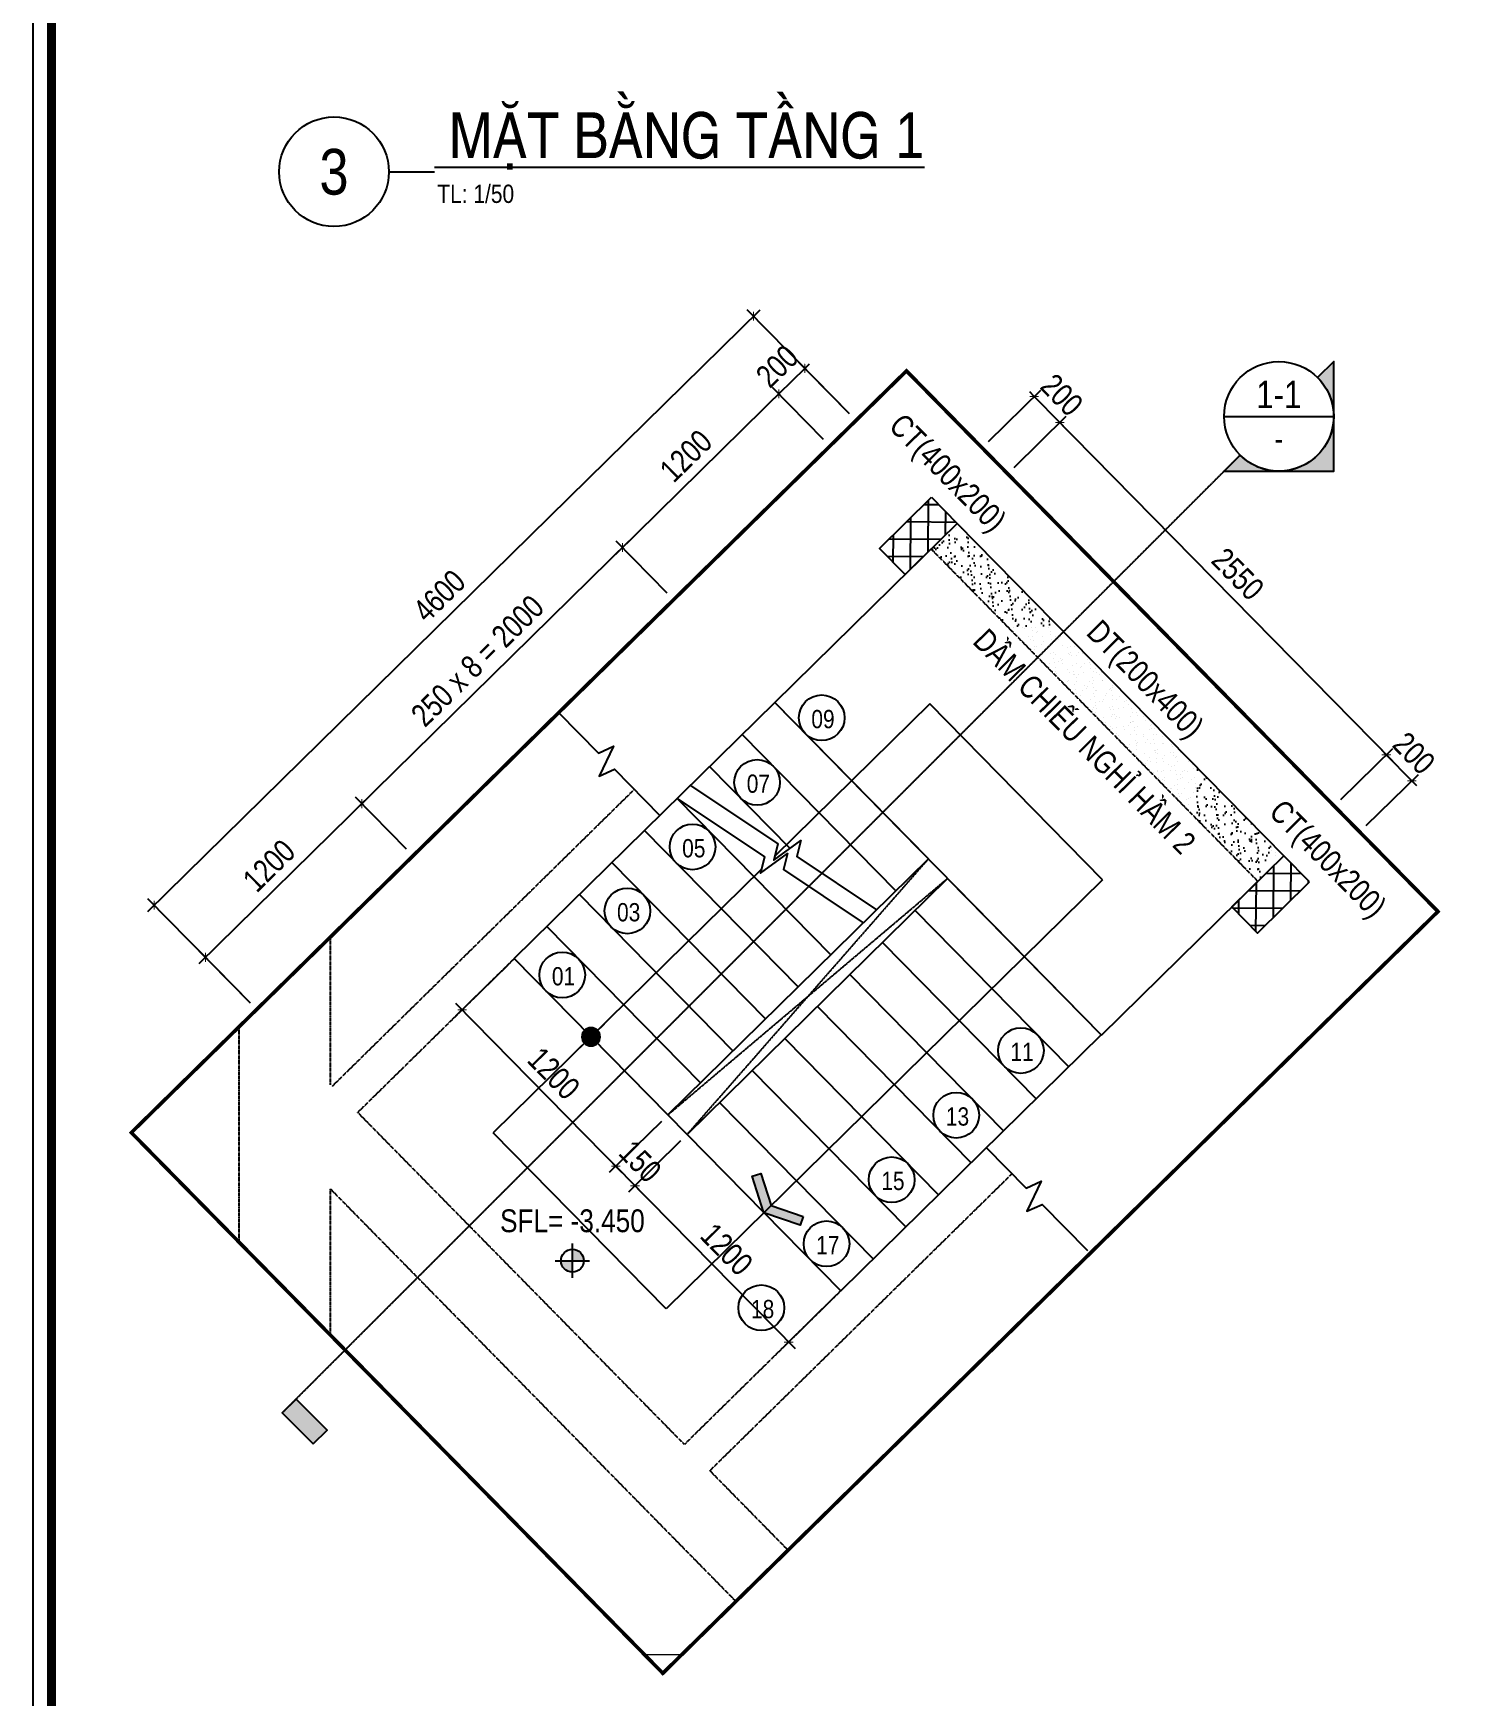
# Model space of a CAD drawing. Header units: millimetres. Extents: x 379264 to 1158416, y -283062 to 356890.
# Drawn here: x 1031030 to 1038904, y -19749 to -10647 of the extents above; entities that cross this region are included whole.
import ezdxf
from ezdxf.enums import TextEntityAlignment as Align

# ---------------------------------------------------------------- set-up
doc = ezdxf.new("R2010")
doc.units = ezdxf.units.MM
for name, pattern in [('BLOCK A - CHI TIET THANG 4$0$HIDDEN', [0.375, 0.25, -0.125]), ('CHI TIET THANG SAN VUON$0$$0$HIDDEN', [0.375, 0.25, -0.125]), ('HIDDEN', [9.524999999999999, 6.35, -3.175]), ('mb_loi thang 2-19 twa$0$Core 1A$0$Hidden10.5', [1.5, 1, -0.5])]:
    doc.linetypes.add(name, pattern=pattern)
for name, color, linetype in [('01PM. TEXT A', 3, 'Continuous'), ('02PM. TEXT B', 4, 'Continuous'), ('04PM. THIN', 7, 'Continuous'), ('05PM. FRAME', 4, 'Continuous'), ('06PM. HIDDEN', 4, 'HIDDEN'), ('07PM. WACO', 6, 'Continuous'), ('11PM. DIM', 2, 'Continuous'), ('13PM. HATCH', 8, 'Continuous'), ('CHI TIET THANG SAN VUON$0$Number Step', 94, 'Continuous'), ('mb_loi thang 2-19 twa$0$Opening Hidden', 154, 'mb_loi thang 2-19 twa$0$Core 1A$0$Hidden10.5')]:
    doc.layers.add(name, color=color, linetype=linetype)
doc.layers.add('DMo', color=254, linetype='HIDDEN', lineweight=9)
doc.styles.add('[PMDC2013]STYLE', font='arial.ttf', dxfattribs={"width": 0.8})
doc.styles.add('CHI TIET THANG SAN VUON$0$$0$Title Block Bold', font='VHELVEB_0.TTF')
doc.styles.add('CHI TIET THANG SAN VUON$0$VNI-HelveC', font='VHELVCN_0.TTF')
doc.styles.add('CHI TIET THANG SAN VUON$0$VNI-HelveCB', font='VHELVCB_0.TTF')
doc.dimstyles.new('BLOCK A - CHI TIET THANG 1$0$Dim 50 (A1-A2)', dxfattribs={"dimscale": 50, "dimtxt": 2.5, "dimasz": 0.7, "dimexe": 1, "dimexo": 1, "dimgap": 1, "dimtad": 1, "dimdec": 0, "dimzin": 12, "dimdsep": 46, "dimtxsty": '[PMDC2013]STYLE', "dimblk": 'ARCHTICK', "dimcen": 0, "dimdle": 1, "dimclrd": 2, "dimclre": 2, "dimclrt": 4, "dimadec": 0, "dimazin": 0, "dimtfac": 1, "dimtdec": 0, "dimtix": 1, "dimtmove": 2, "dimatfit": 3, "dimldrblk": 'ARCHTICK', "dimfxl": 1, "dimtolj": 1, "dimtzin": 0, "dimarcsym": 0})

# ---------------------------------------------------------------- blocks, each defined once
blk = doc.blocks.new('_ArchTick')
at = {"color": 0, "linetype": 'ByBlock', "const_width": 0.15}
blk.add_lwpolyline([(-0.5, -0.5), (0.5, 0.5)], dxfattribs=at)
blk = doc.blocks.new('*D1202')
at = {"layer": '11PM. DIM', "color": 2, "lineweight": -2, "transparency": 16777216}
for p, q in [((1033626.955455727, -15748.71577577729), (1033341.682094585, -16029.106769612)), ((1034253.563120458, -16885.53714894952), (1033342.292390498, -15958.3987252402)), ((1034468.1284372, -16604.53585922968), (1034182.855076086, -16884.9268530361))]:
    blk.add_line(p, q, dxfattribs=at)
at = {"layer": 'Defpoints', "color": 0, "transparency": 16777216}
for p in [(1033662.61462587, -15713.66690154804), (1033377.341264728, -15994.05789538281), (1034503.787607343, -16569.48698500043)]:
    blk.add_point(p, dxfattribs=at)
at = {"layer": '11PM. DIM', "color": 2, "lineweight": -2, "transparency": 16777216, "xscale": 35, "yscale": 35, "zscale": 35}
for p, rotation in [((1033377.341264728, -15994.05789538281), 134.5054804285329), ((1034218.514246229, -16849.87797880691), 314.505480428533)]:
    blk.add_blockref('_ArchTick', p, dxfattribs=dict(at, rotation=rotation))
at = {"layer": '11PM. DIM', "color": 4, "transparency": 16777216, "insert": (1033879.103448219, -16342.18154178705), "char_height": 125, "attachment_point": 5, "rotation": 314.50548042853296, "style": '[PMDC2013]STYLE'}
blk.add_mtext('\\A1;1200', dxfattribs=at)
blk = doc.blocks.new('*D1203')
at = {"layer": '11PM. DIM', "color": 2, "lineweight": -2, "transparency": 16777216}
for p, q in [((1034573.59373242, -16711.83759115031), (1034288.320371249, -16992.22858501348)), ((1034288.930667162, -16921.52054064162), (1035200.201397123, -17848.65896435105)), ((1035414.766713893, -17567.6576746027), (1035129.493352751, -17848.0486684377))]:
    blk.add_line(p, q, dxfattribs=at)
at = {"layer": 'Defpoints', "color": 0, "transparency": 16777216}
for p in [(1034609.252902563, -16676.78871692112), (1035450.425884036, -17532.60880037345), (1035165.152522893, -17812.99979420844)]:
    blk.add_point(p, dxfattribs=at)
at = {"layer": '11PM. DIM', "color": 2, "lineweight": -2, "transparency": 16777216, "xscale": 35, "yscale": 35, "zscale": 35}
for p, rotation in [((1034323.979541392, -16957.17971078423), 134.5054804285329), ((1035165.152522893, -17812.99979420844), 314.505480428533)]:
    blk.add_blockref('_ArchTick', p, dxfattribs=dict(at, rotation=rotation))
at = {"layer": '11PM. DIM', "color": 4, "transparency": 16777216, "insert": (1034825.741724884, -17305.30335718853), "char_height": 125, "attachment_point": 5, "rotation": 314.5054804285329, "style": '[PMDC2013]STYLE'}
blk.add_mtext('\\A1;1200', dxfattribs=at)
blk = doc.blocks.new('*D1204')
at = {"layer": '11PM. DIM', "color": 2, "lineweight": -2, "transparency": 16777216}
for p, q in [((1034468.1284372, -16604.53585922968), (1034182.855076058, -16884.92685306433)), ((1034573.59373242, -16711.83759115037), (1034288.320371282, -16992.22858498141)), ((1034218.5142462, -16849.87797883514), (1034193.98003424, -16824.9165597352)), ((1034323.979541424, -16957.17971075221), (1034218.5142462, -16849.87797883514)), ((1034323.979541424, -16957.17971075221), (1034348.513753385, -16982.14112985216))]:
    blk.add_line(p, q, dxfattribs=at)
at = {"layer": 'Defpoints', "color": 0, "transparency": 16777216}
for p in [(1034503.787607343, -16569.48698500043), (1034609.252902563, -16676.78871692112), (1034218.5142462, -16849.87797883514)]:
    blk.add_point(p, dxfattribs=at)
at = {"layer": '11PM. DIM', "color": 2, "lineweight": -2, "transparency": 16777216, "xscale": 35, "yscale": 35, "zscale": 35}
for p, rotation in [((1034218.5142462, -16849.87797883514), 314.505480428533), ((1034323.979541424, -16957.17971075221), 134.5054804285329)]:
    blk.add_blockref('_ArchTick', p, dxfattribs=dict(at, rotation=rotation))
at = {"layer": '11PM. DIM', "color": 4, "transparency": 16777216, "insert": (1034352.422586553, -16823.74244948581), "char_height": 125, "attachment_point": 5, "rotation": 314.50548042853296, "style": '[PMDC2013]STYLE'}
blk.add_mtext('\\A1;150', dxfattribs=at)
blk = doc.blocks.new('*D1205')
at = {"layer": '11PM. DIM', "color": 2, "lineweight": -2, "transparency": 16777216}
for p, q in [((1036399.577069791, -13024.18418240087), (1036684.850430935, -12743.79318857001)), ((1038471.732720693, -14633.11891023605), (1036614.142386563, -12743.18289265584)), ((1038187.06965542, -14842.80185973697), (1038472.343016607, -14562.41086586419))]:
    blk.add_line(p, q, dxfattribs=at)
at = {"layer": 'Defpoints', "color": 0, "transparency": 16777216}
for p in [(1036649.191260792, -12778.84206279891), (1036363.917899648, -13059.23305662978), (1038151.410485278, -14877.85073396581)]:
    blk.add_point(p, dxfattribs=at)
at = {"layer": '11PM. DIM', "color": 2, "lineweight": -2, "transparency": 16777216, "xscale": 35, "yscale": 35, "zscale": 35}
for p, rotation in [((1036649.191260792, -12778.84206279891), 134.5054804279484), ((1038436.683846464, -14597.45974009309), 314.5054804279484)]:
    blk.add_blockref('_ArchTick', p, dxfattribs=dict(at, rotation=rotation))
at = {"layer": '11PM. DIM', "color": 4, "transparency": 16777216, "insert": (1037624.11324637, -13608.3645061389), "char_height": 125, "attachment_point": 5, "rotation": 314.50548042794844, "style": '[PMDC2013]STYLE'}
blk.add_mtext('\\A1;2550', dxfattribs=at)
blk = doc.blocks.new('*D1206')
at = {"layer": '11PM. DIM', "color": 2, "lineweight": -2, "transparency": 16777216}
for p, q in [((1036259.381572879, -12881.54750182549), (1036544.654934023, -12601.15650799457)), ((1036508.99576388, -12636.20538222342), (1036484.46155192, -12611.24396312324)), ((1036649.191260795, -12778.84206279548), (1036508.99576388, -12636.20538222342)), ((1036399.577069791, -13024.18418240087), (1036684.850430938, -12743.79318856663)), ((1036649.191260795, -12778.84206279548), (1036673.725472756, -12803.80348189553))]:
    blk.add_line(p, q, dxfattribs=at)
at = {"layer": 'Defpoints', "color": 0, "transparency": 16777216}
for p in [(1036508.99576388, -12636.20538222342), (1036223.722402736, -12916.59637605434), (1036363.917899648, -13059.23305662978)]:
    blk.add_point(p, dxfattribs=at)
at = {"layer": '11PM. DIM', "color": 2, "lineweight": -2, "transparency": 16777216, "xscale": 35, "yscale": 35, "zscale": 35}
for p, rotation in [((1036508.99576388, -12636.20538222342), 314.5054804279484), ((1036649.191260795, -12778.84206279548), 134.5054804279484)]:
    blk.add_blockref('_ArchTick', p, dxfattribs=dict(at, rotation=rotation))
at = {"layer": '11PM. DIM', "color": 4, "transparency": 16777216, "insert": (1036660.26920508, -12627.73732720234), "char_height": 125, "attachment_point": 5, "rotation": 314.50548042794844, "style": '[PMDC2013]STYLE'}
blk.add_mtext('\\A1;200', dxfattribs=at)
blk = doc.blocks.new('*D1207')
at = {"layer": '11PM. DIM', "color": 2, "lineweight": -2, "transparency": 16777216}
for p, q in [((1035498.78721995, -12731.44246905268), (1035218.396226137, -12446.16910789756)), ((1035253.445100364, -12481.82827804238), (1035278.406519466, -12457.29406608344)), ((1035253.445100364, -12481.82827804238), (1035110.808419785, -12622.02377495059)), ((1035356.150539375, -12871.63796596485), (1035075.759545558, -12586.36460480577)), ((1035110.808419785, -12622.02377495059), (1035085.847000684, -12646.55798690947))]:
    blk.add_line(p, q, dxfattribs=at)
at = {"layer": 'Defpoints', "color": 0, "transparency": 16777216}
for p in [(1035110.808419785, -12622.02377495059), (1035533.836094177, -12767.1016391975), (1035391.199413602, -12907.29713610967)]:
    blk.add_point(p, dxfattribs=at)
at = {"layer": '11PM. DIM', "color": 2, "lineweight": -2, "transparency": 16777216, "xscale": 35, "yscale": 35, "zscale": 35}
for p, rotation in [((1035253.445100364, -12481.82827804238), 224.5054804250008), ((1035110.808419785, -12622.02377495059), 44.50548042500078)]:
    blk.add_blockref('_ArchTick', p, dxfattribs=dict(at, rotation=rotation))
at = {"layer": '11PM. DIM', "color": 4, "transparency": 16777216, "insert": (1035102.340364772, -12470.75033375039), "char_height": 125, "attachment_point": 5, "rotation": 44.505480425000776, "style": '[PMDC2013]STYLE'}
blk.add_mtext('\\A1;200', dxfattribs=at)
blk = doc.blocks.new('*D1208')
at = {"layer": '11PM. DIM', "color": 2, "lineweight": -2, "transparency": 16777216}
for p, q in [((1034290.647506517, -13428.1478822364), (1032792.962360434, -14900.20059977169)), ((1034500.330455922, -13712.81094743777), (1034219.939462145, -13427.53758631856)), ((1033073.963650169, -15114.76591655897), (1032793.572656352, -14829.49255539983))]:
    blk.add_line(p, q, dxfattribs=at)
at = {"layer": 'Defpoints', "color": 0, "transparency": 16777216}
for p in [(1034535.379330149, -13748.47011758259), (1032828.621530579, -14865.15172554471), (1033109.012524396, -15150.42508670379)]:
    blk.add_point(p, dxfattribs=at)
at = {"layer": '11PM. DIM', "color": 2, "lineweight": -2, "transparency": 16777216, "xscale": 35, "yscale": 35, "zscale": 35}
for p, rotation in [((1034254.988336372, -13463.19675646344), 44.50548042500078), ((1032828.621530579, -14865.15172554471), 224.5054804250008)]:
    blk.add_blockref('_ArchTick', p, dxfattribs=dict(at, rotation=rotation))
at = {"layer": '11PM. DIM', "color": 4, "transparency": 16777216, "insert": (1033462.018538173, -14082.99854825792), "char_height": 125, "attachment_point": 5, "rotation": 44.505480425000776, "style": '[PMDC2013]STYLE'}
blk.add_mtext('\\A1;250 x 8 = 2000', dxfattribs=at)
blk = doc.blocks.new('*D1209')
at = {"layer": '11PM. DIM', "color": 2, "lineweight": -2, "transparency": 16777216}
for p, q in [((1032864.280700757, -14830.10285135108), (1031937.130059019, -15741.3855901194)), ((1033073.963650169, -15114.76591655897), (1032793.572656385, -14829.4925554333)), ((1032219.114087612, -15956.95075791283), (1031937.740354937, -15670.67754574755))]:
    blk.add_line(p, q, dxfattribs=at)
at = {"layer": 'Defpoints', "color": 0, "transparency": 16777216}
for p in [(1033109.012524396, -15150.42508670379), (1031972.789229164, -15706.33671589236), (1032254.162961839, -15992.60992805765)]:
    blk.add_point(p, dxfattribs=at)
at = {"layer": '11PM. DIM', "color": 2, "lineweight": -2, "transparency": 16777216, "xscale": 35, "yscale": 35, "zscale": 35}
for p, rotation in [((1032828.621530612, -14865.15172557812), 44.50548042500078), ((1031972.789229164, -15706.33671589236), 224.5054804250008)]:
    blk.add_blockref('_ArchTick', p, dxfattribs=dict(at, rotation=rotation))
at = {"layer": '11PM. DIM', "color": 4, "transparency": 16777216, "insert": (1032320.918984585, -15204.56852798921), "char_height": 125, "attachment_point": 5, "rotation": 44.505480425000776, "style": '[PMDC2013]STYLE'}
blk.add_mtext('\\A1;1200', dxfattribs=at)
blk = doc.blocks.new('*D1210')
at = {"layer": '11PM. DIM', "color": 2, "lineweight": -2, "transparency": 16777216}
for p, q in [((1031656.739065102, -15456.11222885904), (1035008.713276688, -12161.5060426523)), ((1035498.78721995, -12731.44246905268), (1034938.005232317, -12160.89574673452)), ((1032219.114087612, -15956.95075791283), (1031657.34936102, -15385.40418448718))]:
    blk.add_line(p, q, dxfattribs=at)
at = {"layer": 'Defpoints', "color": 0, "transparency": 16777216}
for p in [(1034973.054106544, -12196.55491687934), (1035533.836094177, -12767.1016391975), (1032254.162961839, -15992.6099280577)]:
    blk.add_point(p, dxfattribs=at)
at = {"layer": '11PM. DIM', "color": 2, "lineweight": -2, "transparency": 16777216, "xscale": 35, "yscale": 35, "zscale": 35}
for p, rotation in [((1034973.054106544, -12196.55491687934), 44.50548042500078), ((1031692.398235247, -15421.063354632), 224.5054804250008)]:
    blk.add_blockref('_ArchTick', p, dxfattribs=dict(at, rotation=rotation))
at = {"layer": '11PM. DIM', "color": 4, "transparency": 16777216, "insert": (1033252.939775592, -13727.63344300963), "char_height": 125, "attachment_point": 5, "rotation": 44.505480425000776, "style": '[PMDC2013]STYLE'}
blk.add_mtext('\\A1;4600', dxfattribs=at)
blk = doc.blocks.new('*D1211')
at = {"layer": '11PM. DIM', "color": 2, "lineweight": -2, "transparency": 16777216}
for p, q in [((1038187.06965542, -14842.80185973697), (1038472.343016565, -14562.41086590569)), ((1038436.683846422, -14597.45974013454), (1038412.149634462, -14572.49832103436)), ((1038576.879343337, -14740.0964207066), (1038436.683846422, -14597.45974013454)), ((1038327.265152333, -14985.43854031229), (1038612.53851348, -14705.04754647776)), ((1038576.879343337, -14740.0964207066), (1038601.413555298, -14765.05783980666))]:
    blk.add_line(p, q, dxfattribs=at)
at = {"layer": 'Defpoints', "color": 0, "transparency": 16777216}
for p in [(1038436.683846422, -14597.45974013454), (1038151.410485278, -14877.85073396581), (1038291.60598219, -15020.48741454113)]:
    blk.add_point(p, dxfattribs=at)
at = {"layer": '11PM. DIM', "color": 2, "lineweight": -2, "transparency": 16777216, "xscale": 35, "yscale": 35, "zscale": 35}
for p, rotation in [((1038436.683846422, -14597.45974013454), 314.5054804279484), ((1038576.879343337, -14740.0964207066), 134.5054804279484)]:
    blk.add_blockref('_ArchTick', p, dxfattribs=dict(at, rotation=rotation))
at = {"layer": '11PM. DIM', "color": 4, "transparency": 16777216, "insert": (1038587.957287622, -14588.99168511346), "char_height": 125, "attachment_point": 5, "rotation": 314.50548042794844, "style": '[PMDC2013]STYLE'}
blk.add_mtext('\\A1;200', dxfattribs=at)
blk = doc.blocks.new('*D1212')
at = {"layer": '11PM. DIM', "color": 2, "lineweight": -2, "transparency": 16777216}
for p, q in [((1034219.329166164, -13498.24563062593), (1035146.467589929, -12586.97490072303)), ((1035356.150539375, -12871.63796596485), (1035075.759545557, -12586.36460480525)), ((1034500.330455922, -13712.81094743777), (1034219.939462082, -13427.53758625407))]:
    blk.add_line(p, q, dxfattribs=at)
at = {"layer": 'Defpoints', "color": 0, "transparency": 16777216}
for p in [(1035110.808419784, -12622.02377495007), (1035391.199413602, -12907.29713610967), (1034535.379330149, -13748.47011758259)]:
    blk.add_point(p, dxfattribs=at)
at = {"layer": '11PM. DIM', "color": 2, "lineweight": -2, "transparency": 16777216, "xscale": 35, "yscale": 35, "zscale": 35}
for p, rotation in [((1035110.808419784, -12622.02377495007), 44.50548042500078), ((1034254.988336309, -13463.19675639889), 224.5054804250008)]:
    blk.add_blockref('_ArchTick', p, dxfattribs=dict(at, rotation=rotation))
at = {"layer": '11PM. DIM', "color": 4, "transparency": 16777216, "insert": (1034603.111982744, -12961.43457292835), "char_height": 125, "attachment_point": 5, "rotation": 44.505480425000776, "style": '[PMDC2013]STYLE'}
blk.add_mtext('\\A1;1200', dxfattribs=at)
blk = doc.blocks.new('MB Ham 2$0$Arrow 60')
at = {"linetype": 'ByBlock', "lineweight": -2}
h = blk.add_hatch(color=0, dxfattribs=at)
h.paths.add_polyline_path([(1.875, 0.9375000000000001), (1.651393202249892, 1.384713595499924), (0, 0.5590169943748364), (-1.651393202250176, 1.384713595499924), (-1.875, 0.9375000000001494), (0, 0)], flags=17)
h.paths.add_polyline_path([(1.651393202249892, 1.384713595499925), (1.875, 0.9375), (0, 0), (-1.875, 0.9375000000001492), (-1.651393202250176, 1.384713595499925), (0, 0.5590169943748364)])
blk.add_hatch(color=0, dxfattribs=at).paths.add_polyline_path([(1.651393202249892, 1.384713595499925), (1.875, 0.9375), (0, 0), (-1.875, 0.9375000000001492), (-1.651393202250176, 1.384713595499925), (0, 0.5590169943748364)])
at = {"color": 0, "linetype": 'ByBlock', "lineweight": -2}
blk.add_lwpolyline([(1.651393202249892, 1.384713595499925), (1.875, 0.9375), (0, 0), (-1.875, 0.9375000000001492), (-1.651393202250176, 1.384713595499925), (0, 0.5590169943748364)], close=True, dxfattribs=at)
blk = doc.blocks.new('MB Ham 2$0$Dot')
at = {"linetype": 'ByBlock', "lineweight": -2}
h = blk.add_hatch(color=0, dxfattribs=at)
edge = h.paths.add_edge_path()
edge.add_arc((0, 0), 0.5, 0, 360)
at = {"color": 0, "linetype": 'ByBlock', "lineweight": -2}
blk.add_line((-1.110223024625157e-16, -1), (5.551115123125783e-17, 1), dxfattribs=at)
blk.add_circle((0, 0), 0.5, dxfattribs=at)
blk = doc.blocks.new('CHI TIET THANG SAN VUON$0$13123123213')
at = {"linetype": 'ByBlock'}
h = blk.add_hatch(color=0, dxfattribs=at)
h.paths.add_polyline_path([(0, 1), (0, 0), (1, 0, 0.4142135623730951)])
h.paths.add_polyline_path([(0, 0), (-1, 0, 0.4142135623730951), (0, -1)])
at = {"color": 0, "linetype": 'ByBlock'}
for p, q in [((0, -1.5), (0, 1.5)), ((-1.5, 0), (1.5, 0))]:
    blk.add_line(p, q, dxfattribs=at)
blk.add_circle((0, 0), 1, dxfattribs=at)
at = {"color": 0, "linetype": 'ByBlock', "lineweight": -2, "style": 'CHI TIET THANG SAN VUON$0$VNI-HelveC'}
for tag, p in [('TEXT1', (0, 10.5)), ('TEXT2', (0, 7)), ('TEXT3', (0, 3.5))]:
    blk.add_attdef(tag, text='', height=2, dxfattribs=at).set_placement(p, align=Align.MIDDLE_CENTER)
blk = doc.blocks.new('CHI TIET THANG SAN VUON$0$Number Step')
at = {"color": 0, "linetype": 'ByBlock'}
blk.add_circle((0, 0), 2.5, dxfattribs=at)
at = {"color": 0, "linetype": 'ByBlock', "lineweight": -2, "style": 'CHI TIET THANG SAN VUON$0$VNI-HelveCB'}
blk.add_attdef('TEXT', text='', height=2, dxfattribs=at).set_placement((0, 0), align=Align.MIDDLE)
blk = doc.blocks.new('CHI TIET THANG SAN VUON$0$HTT-Title')
at = {"lineweight": -2}
blk.add_line((6, 0), (11, 0), dxfattribs=at)
at = {"linetype": 'ByBlock', "lineweight": -2}
blk.add_circle((0, 0), 6, dxfattribs=at)
at = {"linetype": 'ByBlock', "lineweight": -2, "style": 'CHI TIET THANG SAN VUON$0$VNI-HelveCB'}
blk.add_attdef('DWG.NAME', text='', height=5, dxfattribs=at).set_placement((11, 0), align=Align.BOTTOM_LEFT)
blk.add_attdef('NUMBER', text='', height=5, dxfattribs=at).set_placement((0, 0), align=Align.MIDDLE_CENTER)
at = {"linetype": 'ByBlock', "lineweight": -2, "style": 'CHI TIET THANG SAN VUON$0$VNI-HelveC'}
blk.add_attdef('SCALE', text='', height=2, dxfattribs=at).set_placement((11.31535251499741, -1.413700470114174), align=Align.TOP_LEFT)
blk = doc.blocks.new('*U1127')
h = blk.add_hatch(color=256)
edge = h.paths.add_edge_path()
edge.add_line((-424.2623709886411, -424.262370988505), (-599.9975990567021, -599.9975990565075))
edge.add_line((-599.9975990567021, -599.9975990565075), (599.9975990565059, -599.9975990567074))
edge.add_line((599.9975990565059, -599.9975990567074), (599.9975990567063, 599.9975990565011))
edge.add_line((599.9975990567063, 599.997599056501), (424.2623709886444, 424.2623709884982))
edge.add_arc((1.38939492794901e-12, -3.123119203203569e-12), 599.9975990566043, -135.0000000000095, 44.99999999999051, ccw=False)
blk.add_hatch(color=256).paths.add_polyline_path([(-10572.07205704952, -11250.8918506276), (-10420.23926118926, -11099.05905476739), (-10759.64915798007, -10759.64915797648), (-10911.48195384032, -10911.48195383669)])
blk.add_line((-599.9975990566037, -1.129758429030403e-13), (599.9975990566037, -5.392997783862113e-13))
at = {"linetype": 'CHI TIET THANG SAN VUON$0$$0$HIDDEN', "ltscale": 10}
blk.add_line((-424.2623709886413, -424.2623709885041), (-10911.48195384032, -10911.48195383669), dxfattribs=at)
blk.add_lwpolyline([(-424.2623709886411, -424.262370988505), (-599.9975990567021, -599.9975990565075), (599.9975990565059, -599.9975990567074), (599.9975990567063, 599.997599056501), (424.2623709886444, 424.2623709884982, -0.9999999999999994)], format="xyb", close=True)
blk.add_lwpolyline([(-10572.07205704952, -11250.8918506276), (-10420.23926118926, -11099.05905476739), (-10759.64915798007, -10759.64915797648), (-10911.48195384032, -10911.48195383669)], close=True)
blk.add_circle((-2.824396072576007e-14, -1.129758429030403e-13), 599.9975990566037)
at = {"style": 'CHI TIET THANG SAN VUON$0$$0$Title Block Bold', "flags": 8}
blk.add_attdef('VIEWNUMBER', text='', height=300, dxfattribs=at).set_placement((-2.824396072576007e-14, -1.129758429030403e-13), align=Align.BOTTOM_CENTER)
blk.add_attdef('DRAWINGREFERENCE', text='', height=250, dxfattribs=at).set_placement((-2.824396072576007e-14, -119.9995198113209), align=Align.TOP_CENTER)
blk = doc.blocks.new('CHG_XX_Khung ten')
blk.add_lwpolyline([(15, 578.9999998350979), (826, 578.9999998350979), (826, 14.99999983509792), (15, 14.99999983509792)], close=True)
at = {"color": 4, "linetype": 'Continuous', "const_width": 1}
blk.add_lwpolyline([(17.00000000000006, 576.9999998350979), (824.0000000000001, 576.9999998350979), (824, 16.99999983509827), (16.99999999999994, 16.99999983509838)], close=True, dxfattribs=at)

msp = doc.modelspace()

# ---------------------------------------------------------------- hatches: boundary and pattern name
at = {"layer": '13PM. HATCH'}
h = msp.add_hatch(dxfattribs=at)
h.set_pattern_fill('ANSI37', color=256, scale=30, angle=224.505480426607, style=0)
h.set_pattern_definition([(269.5054804266069, (1042240.74891995, 11579.9857043698), (95.24645224190493, -0.8220920450439309), []), (359.5054804266069, (1042240.74891995, 11579.9857043698), (0.8220920450439451, 95.24645224190493), [])])
h.paths.add_polyline_path([(1035947.242698739, -13187.70677346645), (1036087.438195651, -13330.34345404189), (1035802.1648345, -13610.73444786611), (1035661.969337588, -13468.09776729074)])
h = msp.add_hatch(dxfattribs=at)
h.set_pattern_fill('AR-SAND', color=256, scale=1.5, angle=89.50548042660694, style=0)
h.set_pattern_definition([(127.0054804266069, (922617.2405582484, -118398.5384736101), (-73.42996577298865, -1.76634695281468), [0, -57.9119999999999, 0, -64.76999999999978, 0, -61.91249999999989]), (97.0054804266069, (922617.2405582484, -118398.5384736101), (-106.9377924282719, 68.35400650691834), [0, -31.242, 0, -52.197, 0, -20.0025]), (57.00548042660693, (922616.8360889623, -118445.3997281131), (0.8084752652252765, 118.6462968724499), [0, -19.04999999999999, 0, -68.57999999999998, 0, -89.53499999999998]), (47.00548042660689, (922616.8360889623, -118445.3997281131), (-32.44962748884907, 114.8178135553666), [0, -9.524999999999999, 0, -44.958, 0, -51.435])])
h.paths.add_polyline_path([(1037733.696055674, -15290.58299509566), (1035946.203470045, -13471.96531775968), (1036088.84015062, -13331.76982084757), (1037876.33273625, -15150.38749818354)])
h = msp.add_hatch(dxfattribs=at)
h.set_pattern_fill('ANSI37', color=256, scale=30, angle=224.505480426607, style=0)
h.set_pattern_definition([(269.5054804266069, (1042243.489197477, 11577.19771118251), (95.24645224190493, -0.8220920450439309), []), (359.5054804266069, (1042243.489197477, 11577.19771118251), (0.8220920450439451, 95.24645224190493), [])])
h.paths.add_polyline_path([(1038016.528233162, -15293.02417875898), (1037876.33273625, -15150.38749818366), (1037591.059375099, -15430.77849200789), (1037731.254872011, -15573.41517258327)])

# ---------------------------------------------------------------- linework, layer by layer
at = {"linetype": 'BLOCK A - CHI TIET THANG 4$0$HIDDEN', "ltscale": 10, "const_width": 20}
msp.add_lwpolyline([(1035809.997125637, -12495.667020296), (1038719.288664556, -15455.61721183129), (1034476.275040434, -19626.01294061031), (1031566.983501515, -16666.06274907502)], close=True, dxfattribs=at)
at = {"layer": '05PM. FRAME', "ltscale": 0.25}
for p, q in [((1036087.438195651, -13330.34345404177), (1037876.33273625, -15150.38749818354)), ((1035088.981431623, -14311.7119324268), (1035944.801515076, -13470.53895095388)), ((1036876.474017253, -16130.3296097629), (1035088.981431623, -14311.71193242692)), ((1036877.875972222, -16131.75597656858), (1037733.696055674, -15290.58299509566)), ((1035450.107211499, -17532.28457888416), (1033662.61462587, -15713.66690154818))]:
    msp.add_line(p, q, dxfattribs=at)
for points in [[(1035088.981431623, -14311.71193242692), (1033662.61462587, -15713.66690154818), (1034503.787607342, -16569.48698500045), (1035930.154413096, -15167.53201587919)], [(1036876.474017253, -16130.3296097629), (1035450.107211499, -17532.28457888416), (1034608.934230027, -16676.46449543188), (1036035.30103578, -15274.50952631074)]]:
    msp.add_lwpolyline(points, close=True, dxfattribs=at)
for points in [[(1033905.78073826, -14366.5109163481), (1034123.464623525, -14587.985268184), (1034206.603147898, -14550.08725545185), (1034127.948284725, -14715.03120627931), (1034211.086809095, -14677.13319354355), (1034459.773983239, -14930.15068556673)], [(1034626.943487946, -14765.84223639094), (1035105.61244561, -15085.39145243088), (1035083.932170452, -15174.15089853669), (1035231.255223473, -15066.03516210711), (1035209.574948311, -15154.79460821046), (1035646.41232097, -15446.41794775521)], [(1034554.093879466, -14837.44504584735), (1035032.76283713, -15156.99426188729), (1035011.082561971, -15245.7537079931), (1035158.405614993, -15137.63797156352), (1035136.72533983, -15226.39741766687), (1035573.56271249, -15518.02075721162)], [(1036246.875425363, -16748.3704085285), (1036464.559310628, -16969.84476036441), (1036547.697835001, -16931.94674763225), (1036469.042971829, -17096.89069845972), (1036552.181496198, -17058.99268572395), (1036800.868670343, -17312.01017774713)]]:
    msp.add_lwpolyline(points, dxfattribs=at)
at = {"layer": '06PM. HIDDEN', "linetype": 'HIDDEN', "ltscale": 0.25}
for p, q in [((1037733.696055674, -15290.58299509554), (1035944.801515076, -13470.53895095388)), ((1034319.578486336, -14787.51400500037), (1032665.813012977, -16412.97578228267)), ((1032656.792926434, -16403.79863155961), (1032656.792926434, -15594.90508297076)), ((1032806.794527103, -16554.83987803596), (1033662.61461585, -15713.66689135392)), ((1032156.792926434, -17266.14235502111), (1032156.792926434, -16086.34773414083)), ((1034594.28711273, -18373.45755560535), (1032806.008494448, -16555.61245797902)), ((1034734.482625035, -18516.09424103146), (1036387.462065993, -16891.40504369374)), ((1032656.792926434, -17774.8487104925), (1032656.792926434, -16974.43036914945)), ((1032656.792926434, -16974.43036914945), (1034876.42458602, -19232.71183351627)), ((1035450.107201652, -17532.28456886539), (1034594.28711273, -18373.45755560535)), ((1034733.696592382, -18516.8668209729), (1035161.69794717, -18952.32083969204))]:
    msp.add_line(p, q, dxfattribs=at)
at = {"layer": '07PM. WACO'}
for points in [[(1035947.242698739, -13187.70677346645), (1036087.438195651, -13330.34345404189), (1035802.1648345, -13610.73444786611), (1035661.969337588, -13468.09776729074)], [(1038016.528233162, -15293.02417875898), (1037876.33273625, -15150.38749818366), (1037591.059375099, -15430.77849200789), (1037731.254872011, -15573.41517258327)]]:
    msp.add_lwpolyline(points, close=True, dxfattribs=at)
at = {"layer": '13PM. HATCH'}
for p, q in [((1035937.477964086, -14319.03548341654), (1035089.13214069, -15152.86212453382)), ((1036883.797568243, -15281.83307730036), (1035937.477964086, -14319.03548341654)), ((1034910.685580904, -14486.95630356706), (1035751.858562377, -15342.77638701933)), ((1034732.389730185, -14662.2006747072), (1035172.031376098, -15109.49767351874)), ((1034554.093879466, -14837.44504584735), (1035395.266860939, -15693.26512929962)), ((1034375.798028747, -15012.68941698749), (1035216.971010219, -15868.50950043976)), ((1034197.502178027, -15187.93378812775), (1035038.6751595, -16043.75387158002)), ((1035016.28253221, -15224.46493399029), (1033548.313564449, -16667.31005669469)), ((1036883.797568243, -15281.83307730036), (1034494.633245053, -17630.10772835698)), ((1034019.206327308, -15363.17815926789), (1034860.379308781, -16218.99824272016)), ((1035857.005185061, -15449.75389745088), (1036698.178166534, -16305.57398090304)), ((1033840.910476589, -15538.42253040804), (1034682.083458062, -16394.24261386031)), ((1035678.709334342, -15624.99826859103), (1036519.882315815, -16480.81835204318)), ((1035500.413483623, -15800.24263973117), (1036341.586465095, -16656.06272318332)), ((1035322.117632903, -15975.48701087131), (1036163.290614376, -16831.30709432347)), ((1035143.821782184, -16150.73138201145), (1035984.994763657, -17006.55146546373)), ((1034965.525931465, -16325.9757531516), (1035806.698912938, -17181.79583660387)), ((1034787.230080746, -16501.22012429174), (1035628.403062219, -17357.04020774401)), ((1034494.633245053, -17630.1077283571), (1033548.313564449, -16667.31005669469))]:
    msp.add_line(p, q, dxfattribs=at)
at = {"layer": 'DMo', "ltscale": 1400}
msp.add_line((1034374.708808918, -19522.6781656627), (1034581.409153949, -19522.6781656627), dxfattribs=at)
at = {"layer": 'mb_loi thang 2-19 twa$0$Opening Hidden', "color": 8}
for p, q in [((1034608.934230027, -16676.46449543188), (1035930.154413096, -15167.53201587919)), ((1036035.30103578, -15274.50952631074), (1034503.787607342, -16569.48698500045))]:
    msp.add_line(p, q, dxfattribs=at)

# ---------------------------------------------------------------- block references
at = {"layer": '01PM. TEXT A'}
ref = msp.add_blockref('CHI TIET THANG SAN VUON$0$HTT-Title', (1032676.191418047, -11405.50765626088), dxfattribs=dict(at, xscale=50, yscale=50, zscale=50))
ref.add_attrib('NUMBER', '3', dxfattribs={"layer": '0', "color": 0, "linetype": 'ByBlock', "lineweight": -2, "height": 249.9999999999999, "style": 'CHI TIET THANG SAN VUON$0$VNI-HelveCB'}).set_placement((1032676.191418047, -11405.50765626088), align=Align.MIDDLE_CENTER)
ref.add_attrib('DWG.NAME', '%%u MAËT BAÈNG TAÀNG 1', dxfattribs={"layer": '0', "color": 3, "linetype": 'ByBlock', "lineweight": -2, "height": 250, "style": 'CHI TIET THANG SAN VUON$0$VNI-HelveCB'}).set_placement((1033226.191418047, -11405.50765626088), align=Align.BOTTOM_LEFT)
ref.add_attrib('SCALE', 'TL: 1/50', dxfattribs={"layer": '0', "color": 0, "linetype": 'ByBlock', "lineweight": -2, "height": 100, "style": 'CHI TIET THANG SAN VUON$0$VNI-HelveC'}).set_placement((1033241.959043796, -11476.19267976658), align=Align.TOP_LEFT)
at = {"layer": '02PM. TEXT B'}
ref = msp.add_blockref('CHI TIET THANG SAN VUON$0$13123123213', (1033981.380917065, -17367.50265582327), dxfattribs=dict(at, xscale=62.5, yscale=62.5, zscale=62.5))
ref.add_attrib('TEXT3', 'SFL= -3.450', dxfattribs={"layer": '0', "color": 0, "linetype": 'ByBlock', "lineweight": -2, "height": 124.9999999999999, "style": 'CHI TIET THANG SAN VUON$0$VNI-HelveC'}).set_placement((1033981.380917065, -17148.75265582327), align=Align.MIDDLE_CENTER)
at = {"layer": '07PM. WACO'}
ref = msp.add_blockref('*U1127', (1037848.572946136, -12744.7047238945), dxfattribs=dict(at, xscale=0.5, yscale=0.5, zscale=0.5))
ref.add_attrib('VIEWNUMBER', '1-1', dxfattribs={"layer": '0', "height": 150, "style": 'CHI TIET THANG SAN VUON$0$VNI-HelveCB'}).set_placement((1037848.572946136, -12744.7047238945), align=Align.BOTTOM_CENTER)
ref.add_attrib('DRAWINGREFERENCE', '-', dxfattribs={"layer": '0', "height": 125, "style": 'CHI TIET THANG SAN VUON$0$VNI-HelveCB'}).set_placement((1037848.572946136, -12804.70448380024), align=Align.TOP_CENTER)
at = {"layer": '13PM. HATCH'}
for name, p, xscale, yscale, zscale, rotation in [('MB Ham 2$0$Dot', (1034083.201116606, -16141.57694327426), -100, 100, 100, 134.5054804266069), ('MB Ham 2$0$Arrow 60', (1035029.520807246, -17104.3745136863), 99.99999999999999, 99.99999999999999, 99.99999999999999, 314.5054804266069)]:
    msp.add_blockref(name, p, dxfattribs=dict(at, xscale=xscale, yscale=yscale, zscale=zscale, rotation=rotation))
at = {"layer": 'CHI TIET THANG SAN VUON$0$Number Step'}
ref = msp.add_blockref('CHI TIET THANG SAN VUON$0$Number Step', (1035346.067956305, -14394.95936112632), dxfattribs=dict(at, xscale=50, yscale=50, zscale=50, rotation=90))
ref.add_attrib('TEXT', '09', dxfattribs={"layer": '0', "color": 0, "linetype": 'ByBlock', "lineweight": -2, "height": 100, "style": 'CHI TIET THANG SAN VUON$0$VNI-HelveCB'}).set_placement((1035353.001289638, -14401.89269445961), align=Align.MIDDLE)
ref = msp.add_blockref('CHI TIET THANG SAN VUON$0$Number Step', (1034992.387230751, -14748.57709217469), dxfattribs=dict(at, xscale=50, yscale=50, zscale=50, rotation=90))
ref.add_attrib('TEXT', '07', dxfattribs={"layer": '0', "color": 0, "linetype": 'ByBlock', "lineweight": -2, "height": 100, "style": 'CHI TIET THANG SAN VUON$0$VNI-HelveCB'}).set_placement((1034999.320564085, -14755.51042550804), align=Align.MIDDLE)
ref = msp.add_blockref('CHI TIET THANG SAN VUON$0$Number Step', (1034638.877178999, -15102.02707045306), dxfattribs=dict(at, xscale=50, yscale=50, zscale=50, rotation=90))
ref.add_attrib('TEXT', '05', dxfattribs={"layer": '0', "color": 0, "linetype": 'ByBlock', "lineweight": -2, "height": 100, "style": 'CHI TIET THANG SAN VUON$0$VNI-HelveCB'}).set_placement((1034645.810512332, -15108.96040378641), align=Align.MIDDLE)
ref = msp.add_blockref('CHI TIET THANG SAN VUON$0$Number Step', (1034282.28547756, -15452.51581273335), dxfattribs=dict(at, xscale=50, yscale=50, zscale=50, rotation=90))
ref.add_attrib('TEXT', '03', dxfattribs={"layer": '0', "color": 0, "linetype": 'ByBlock', "lineweight": -2, "height": 100, "style": 'CHI TIET THANG SAN VUON$0$VNI-HelveCB'}).set_placement((1034289.218810893, -15459.44914606669), align=Align.MIDDLE)
ref = msp.add_blockref('CHI TIET THANG SAN VUON$0$Number Step', (1033925.693776122, -15803.00455501369), dxfattribs=dict(at, xscale=50, yscale=50, zscale=50, rotation=90))
ref.add_attrib('TEXT', '01', dxfattribs={"layer": '0', "color": 0, "linetype": 'ByBlock', "lineweight": -2, "height": 100, "style": 'CHI TIET THANG SAN VUON$0$VNI-HelveCB'}).set_placement((1033932.627109455, -15809.93788834704), align=Align.MIDDLE)
ref = msp.add_blockref('CHI TIET THANG SAN VUON$0$Number Step', (1036436.018163166, -16217.1516228557), dxfattribs=dict(at, xscale=50, yscale=50, zscale=50, rotation=90))
ref.add_attrib('TEXT', '11', dxfattribs={"layer": '0', "color": 0, "linetype": 'ByBlock', "lineweight": -2, "height": 100, "style": 'CHI TIET THANG SAN VUON$0$VNI-HelveCB'}).set_placement((1036442.9514965, -16224.08495618905), align=Align.MIDDLE)
ref = msp.add_blockref('CHI TIET THANG SAN VUON$0$Number Step', (1036082.337437613, -16570.76935390408), dxfattribs=dict(at, xscale=50, yscale=50, zscale=50, rotation=90))
ref.add_attrib('TEXT', '13', dxfattribs={"layer": '0', "color": 0, "linetype": 'ByBlock', "lineweight": -2, "height": 100, "style": 'CHI TIET THANG SAN VUON$0$VNI-HelveCB'}).set_placement((1036089.270770946, -16577.70268723743), align=Align.MIDDLE)
ref = msp.add_blockref('CHI TIET THANG SAN VUON$0$Number Step', (1035728.82738586, -16924.21933218245), dxfattribs=dict(at, xscale=50, yscale=50, zscale=50, rotation=90))
ref.add_attrib('TEXT', '15', dxfattribs={"layer": '0', "color": 0, "linetype": 'ByBlock', "lineweight": -2, "height": 100, "style": 'CHI TIET THANG SAN VUON$0$VNI-HelveCB'}).set_placement((1035735.760719193, -16931.1526655158), align=Align.MIDDLE)
ref = msp.add_blockref('CHI TIET THANG SAN VUON$0$Number Step', (1035372.235684422, -17274.70807446273), dxfattribs=dict(at, xscale=50, yscale=50, zscale=50, rotation=90))
ref.add_attrib('TEXT', '17', dxfattribs={"layer": '0', "color": 0, "linetype": 'ByBlock', "lineweight": -2, "height": 100, "style": 'CHI TIET THANG SAN VUON$0$VNI-HelveCB'}).set_placement((1035379.169017755, -17281.64140779608), align=Align.MIDDLE)
ref = msp.add_blockref('CHI TIET THANG SAN VUON$0$Number Step', (1035015.643982983, -17625.19681674314), dxfattribs=dict(at, xscale=50, yscale=50, zscale=50, rotation=90))
ref.add_attrib('TEXT', '18', dxfattribs={"layer": '0', "color": 0, "linetype": 'ByBlock', "lineweight": -2, "height": 100, "style": 'CHI TIET THANG SAN VUON$0$VNI-HelveCB'}).set_placement((1035022.577316317, -17632.13015007643), align=Align.MIDDLE)

# ---------------------------------------------------------------- texts
at = {"layer": '01PM. TEXT A', "style": '[PMDC2013]STYLE', "width": 0.8}
for s, p in [('CT(400x200)', (1035706.854713089, -12805.4968922554, -0.006921478120084664)), ('DẦM CHIẾU NGHỈ HẦM 2', (1036166.480974114, -13983.57252982127, -0.006921478120084664)), ('DT(200x400)', (1036787.67921283, -13935.90595542275, -0.006921478120084664)), ('CT(400x200)', (1037787.650167589, -14919.22526397965, -0.006921478120084664))]:
    msp.add_text(s, height=125, rotation=314.5054804335821, dxfattribs=at).set_placement(p)

# ---------------------------------------------------------------- dimensions: what is measured, and where the dimension line sits
at = {"layer": '11PM. DIM'}
for base, p1, p2, angle, picture, middle in [((1034973.054106544, -12196.55491687934), (1032254.162961839, -15992.60992805772), (1035533.836094177, -12767.10163919746), 224.5054804250008, '*D1210', (1033252.939775592, -13727.63344300963)), ((1035110.808419785, -12622.02377495059), (1035533.836094177, -12767.10163919746), (1035391.199413602, -12907.29713610957), 224.5054804250008, '*D1207', (1035102.340364772, -12470.75033375039)), ((1036508.99576388, -12636.20538222342), (1036363.917899648, -13059.23305662974), (1036223.722402736, -12916.59637605436), 134.5054804279485, '*D1206', (1036660.26920508, -12627.73732720234)), ((1035110.808419784, -12622.02377495007), (1034535.379330149, -13748.47011758249), (1035391.199413602, -12907.29713610957), 44.50548042500078, '*D1212', (1034603.111982744, -12961.43457292835)), ((1036649.191260792, -12778.84206279891), (1038151.410485278, -14877.85073396577), (1036363.917899648, -13059.23305662974), 134.5054804279485, '*D1205', (1037624.11324637, -13608.3645061389)), ((1038436.683846422, -14597.45974013454), (1038291.60598219, -15020.48741454109), (1038151.410485278, -14877.85073396577), 134.5054804279485, '*D1211', (1038587.957287622, -14588.99168511346)), ((1031972.789229164, -15706.33671589236), (1033109.012524396, -15150.42508670375), (1032254.162961839, -15992.60992805766), 224.5054804250008, '*D1209', (1032320.918984585, -15204.56852798921)), ((1033377.341264728, -15994.05789538281), (1034503.787607342, -16569.48698500045), (1033662.61462587, -15713.66690154806), 134.5054804285329, '*D1202', (1033879.103448219, -16342.18154178705)), ((1034218.5142462, -16849.87797883514), (1034609.252902563, -16676.78871692114), (1034503.787607342, -16569.48698500045), 134.5054804285329, '*D1204', (1034352.422586553, -16823.74244948581)), ((1035165.152522893, -17812.99979420844), (1034609.252902563, -16676.78871692114), (1035450.425884036, -17532.60880037341), 314.5054804285329, '*D1203', (1034825.741724884, -17305.30335718853))]:
    dim = msp.add_linear_dim(base=base, p1=p1, p2=p2, angle=angle, dimstyle='BLOCK A - CHI TIET THANG 1$0$Dim 50 (A1-A2)', dxfattribs=at)
    dim.commit()
    dim.dimension.update_dxf_attribs({"geometry": picture, "text_midpoint": middle})
dim = msp.add_linear_dim(base=(1032828.621530579, -14865.15172554471), p1=(1034535.379330149, -13748.47011758249), p2=(1033109.012524396, -15150.42508670375), angle=224.5054804250008, text='250 x 8 = <>', dimstyle='BLOCK A - CHI TIET THANG 1$0$Dim 50 (A1-A2)', dxfattribs=at)
dim.commit()
dim.dimension.update_dxf_attribs({"geometry": '*D1208', "text_midpoint": (1033462.018538173, -14082.99854825792)})

# ---------------------------------------------------------------- next in the draw order: block references
at = {"layer": '04PM. THIN', "xscale": 50, "yscale": 50, "zscale": 50}
msp.add_blockref('CHG_XX_Khung ten', (1030279.923772102, -31152.32684016602), dxfattribs=at)

doc.saveas('drawing.dxf')
